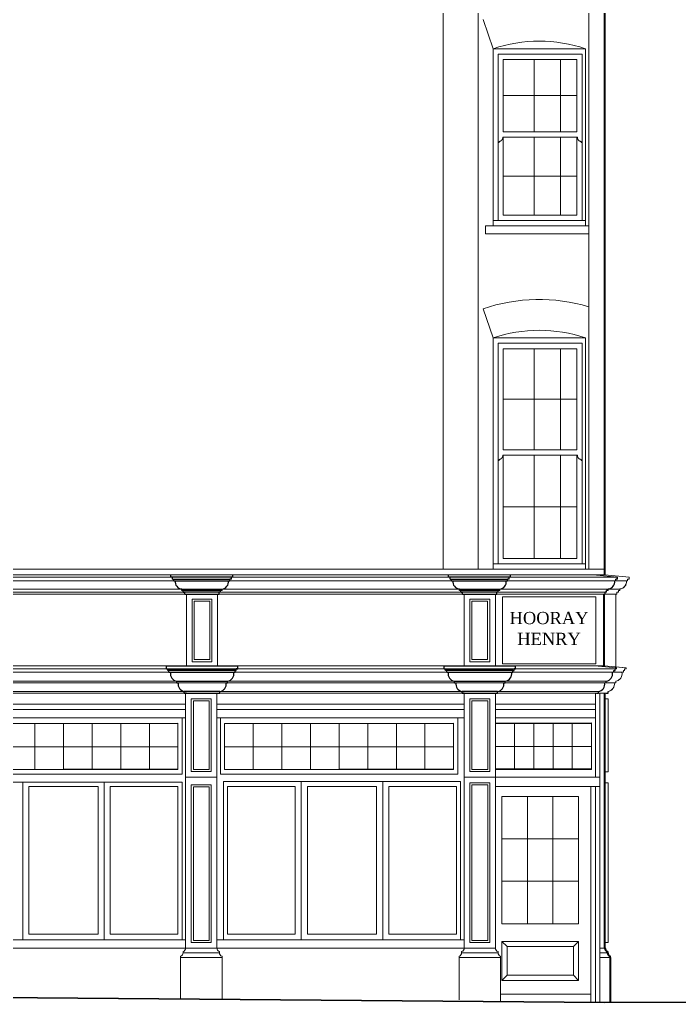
# Model space of a CAD drawing. Header units: millimetres. Extents: x -159872 to 386485, y -250577 to 158966.
# Drawn here: x 279006 to 285432, y 58651 to 68218 of the extents above; entities that cross this region are included whole.
import ezdxf

# ---------------------------------------------------------------- set-up
doc = ezdxf.new("R2010")
doc.units = ezdxf.units.MM
doc.layers.get('0').update_dxf_attribs({"lineweight": 25})
for name, color, linetype, lineweight in [('LDS-details', 4, 'Continuous', 25), ('LDS-elevation', 7, 'Continuous', 9), ('LDS-equipment-kitchen equipment', 3, 'Continuous', 13), ('LDS-ground line', 1, 'Continuous', 35), ('LDS-hatch', 253, 'Continuous', 9), ('LDS-struct-extg-doors windows', 7, 'Continuous', 9), ('LDS-struct-extg-walls', 1, 'Continuous', 40), ('LDS-title-title block', 7, 'Continuous', 18)]:
    doc.layers.add(name, color=color, linetype=linetype, lineweight=lineweight)
doc.styles.add('Times New Roman Bold', font='Times New Roman.ttf')

msp = doc.modelspace()

# ---------------------------------------------------------------- linework, layer by layer
at = {"color": 7}
for p, q in [((280478.91858, 62790.38203), (280478.91858, 62814.15601)), ((281083.4916, 62790.38203), (281083.4916, 62814.15601)), ((283184.03454, 62790.38203), (283184.03454, 62814.15601)), ((283788.60756, 62790.38203), (283788.60756, 62814.15601))]:
    msp.add_line(p, q, dxfattribs=at)
at = {"layer": 'LDS-details', "color": 7}
for p, q in [((281083.4916, 62790.38203), (280478.91858, 62790.38203)), ((280493.98147, 62770.10607), (280493.98147, 62790.32471)), ((280493.98147, 62770.10607), (280508.88622, 62770.10607)), ((280508.88622, 62755.10607), (280508.88622, 62770.10607)), ((280508.88622, 62770.10607), (281053.52396, 62770.10607)), ((281053.52396, 62755.10607), (281053.52396, 62770.10607)), ((281068.42871, 62770.10607), (281053.52396, 62770.10607)), ((281068.42871, 62770.10607), (281068.42871, 62790.32471)), ((283788.60756, 62790.38203), (283184.03454, 62790.38203)), ((283199.09742, 62770.10607), (283199.09742, 62790.32471)), ((283199.09742, 62770.10607), (283214.00218, 62770.10607)), ((283214.00218, 62755.10607), (283214.00218, 62770.10607)), ((283214.00218, 62770.10607), (283758.63992, 62770.10607)), ((283758.63992, 62755.10607), (283758.63992, 62770.10607)), ((283773.54467, 62770.10607), (283758.63992, 62770.10607)), ((283773.54467, 62770.10607), (283773.54467, 62790.32471)), ((284813.26301, 62755.10607), (284813.26301, 62770.10607)), ((284828.16777, 62770.10607), (284813.26301, 62770.10607)), ((284828.16777, 62770.10607), (284828.16777, 62790.38203)), ((280508.88622, 62755.10607), (281053.52396, 62755.10607)), ((280584.32484, 62660.44865), (280584.32484, 62675.22188)), ((280584.32484, 62675.22188), (280978.08534, 62675.22188)), ((280585.15723, 62662.87354), (280585.15724, 62662.87355)), ((280977.25295, 62662.87354), (280977.25295, 62662.87355)), ((280978.08534, 62660.44865), (280978.08534, 62675.22188)), ((283214.00218, 62755.10607), (283758.63992, 62755.10607)), ((283289.4408, 62660.44865), (283289.4408, 62675.22188)), ((283289.4408, 62675.22188), (283683.2013, 62675.22188)), ((283290.27319, 62662.87354), (283290.2732, 62662.87355)), ((283682.36891, 62662.87354), (283682.36891, 62662.87355)), ((283683.2013, 62660.44865), (283683.2013, 62675.22188)), ((284736.992, 62662.87354), (284736.99201, 62662.87355)), ((284737.82439, 62660.44865), (284737.82439, 62675.22188)), ((280978.08534, 62660.44865), (280584.32484, 62660.44865)), ((280584.32484, 62660.44865), (280584.32485, 62660.44865)), ((280584.32484, 62660.44865), (280584.32485, 62660.44865)), ((280598.92649, 62645.27191), (280598.92649, 62660.44865)), ((280963.48369, 62645.27191), (280598.92649, 62645.27191)), ((280598.92649, 62645.27191), (280598.9265, 62645.27191)), ((280598.92649, 62645.27191), (280598.9265, 62645.27191)), ((280599.97595, 62645.09517), (280613.34172, 62645.09517)), ((280613.34172, 62625.27191), (280613.34172, 62645.09517)), ((280613.34172, 62625.27191), (280949.06846, 62625.27191)), ((280962.43423, 62645.09517), (280949.06846, 62645.09517)), ((280949.06846, 62625.27191), (280949.06846, 62645.09517)), ((280963.48369, 62645.27191), (280963.48369, 62660.44865)), ((280963.48369, 62645.27191), (280963.4837, 62645.27191)), ((280963.48369, 62645.27191), (280963.4837, 62645.27191)), ((280978.08534, 62660.44865), (280978.08535, 62660.44865)), ((280978.08534, 62660.44865), (280978.08535, 62660.44865)), ((283683.2013, 62660.44865), (283289.4408, 62660.44865)), ((283289.4408, 62660.44865), (283289.4408, 62660.44865)), ((283289.4408, 62660.44865), (283289.4408, 62660.44865)), ((283304.04245, 62645.27191), (283304.04245, 62660.44865)), ((283668.59965, 62645.27191), (283304.04245, 62645.27191)), ((283304.04245, 62645.27191), (283304.04245, 62645.27191)), ((283304.04245, 62645.27191), (283304.04245, 62645.27191)), ((283305.09191, 62645.09517), (283318.45768, 62645.09517)), ((283318.45768, 62625.27191), (283318.45768, 62645.09517)), ((283318.45768, 62625.27191), (283654.18442, 62625.27191)), ((283667.55019, 62645.09517), (283654.18442, 62645.09517)), ((283654.18442, 62625.27191), (283654.18442, 62645.09517)), ((283668.59965, 62645.27191), (283668.59965, 62660.44865)), ((283668.59965, 62645.27191), (283668.59965, 62645.27191)), ((283668.59965, 62645.27191), (283668.59965, 62645.27191)), ((283683.2013, 62660.44865), (283683.2013, 62660.44865)), ((283683.2013, 62660.44865), (283683.2013, 62660.44865)), ((284722.17329, 62645.09517), (284708.80751, 62645.09517)), ((284708.80751, 62625.27191), (284708.80751, 62645.09517)), ((284723.22274, 62645.27191), (284723.22274, 62660.44865)), ((284737.82439, 62660.44865), (284723.22274, 62660.44865)), ((284723.22274, 62645.27191), (284723.22275, 62645.27191)), ((284723.22274, 62645.27191), (284723.22275, 62645.27191)), ((284737.82439, 62660.44865), (284737.8244, 62660.44865)), ((284737.82439, 62660.44865), (284737.8244, 62660.44865)), ((280435.11113, 61926.39825), (281131.29905, 61926.39825)), ((280435.11113, 61899.51499), (280435.11113, 61926.39825)), ((280435.11113, 61899.51499), (281131.29905, 61899.51499)), ((280435.11113, 61899.51499), (280450.01588, 61899.51499)), ((280450.01588, 61881.88106), (280450.01588, 61899.51499)), ((281116.3943, 61881.88106), (281116.3943, 61899.51499)), ((281131.29905, 61899.51499), (281116.3943, 61899.51499)), ((281131.29905, 61899.51499), (281116.3943, 61899.51499)), ((281131.29905, 61899.51499), (281131.29905, 61926.39825)), ((283140.22709, 61926.39825), (283836.41501, 61926.39825)), ((283140.22709, 61899.51499), (283140.22709, 61926.39825)), ((283140.22709, 61899.51499), (283836.41501, 61899.51499)), ((283140.22709, 61899.51499), (283155.13184, 61899.51499)), ((283155.13184, 61881.88106), (283155.13184, 61899.51499)), ((283821.51026, 61881.88106), (283821.51026, 61899.51499)), ((283836.41501, 61899.51499), (283821.51026, 61899.51499)), ((283836.41501, 61899.51499), (283821.51026, 61899.51499)), ((283836.41501, 61899.51499), (283836.41501, 61926.39825)), ((284805.31275, 61881.88106), (284805.31275, 61899.51499)), ((284820.2175, 61899.51499), (284805.31275, 61899.51499)), ((284820.2175, 61899.51499), (284820.2175, 61908.91725)), ((280460.44717, 61881.88106), (280450.01588, 61881.88106)), ((280460.44717, 61864.66723), (280460.44717, 61881.88106)), ((281105.96302, 61881.88106), (280460.44717, 61881.88106)), ((280460.44717, 61864.66723), (281105.96302, 61864.66723)), ((281105.96302, 61864.66723), (281105.96302, 61881.88106)), ((281105.96302, 61881.88106), (281116.3943, 61881.88106)), ((283165.56312, 61881.88106), (283155.13184, 61881.88106)), ((283165.56312, 61864.66723), (283165.56312, 61881.88106)), ((283811.07897, 61881.88106), (283165.56312, 61881.88106)), ((283165.56312, 61864.66723), (283811.07897, 61864.66723)), ((283811.07897, 61864.66723), (283811.07897, 61881.88106)), ((283811.07897, 61881.88106), (283821.51026, 61881.88106)), ((284794.88146, 61864.66723), (284794.88146, 61881.88106)), ((284794.88146, 61881.88106), (284805.31275, 61881.88106)), ((280534.48115, 61777.78304), (281030.5244, 61777.78304)), ((280535.88578, 61762.78304), (280535.88578, 61777.78304)), ((280535.88578, 61762.78304), (280535.88579, 61762.78304)), ((280535.88578, 61762.78304), (280535.88579, 61762.78304)), ((280535.88578, 61762.78304), (280550.97499, 61762.78304)), ((281017.15863, 61762.78304), (281030.5244, 61762.78304)), ((281030.5244, 61762.78304), (281030.5244, 61777.78304)), ((281030.5244, 61762.78304), (281030.5244, 61762.78304)), ((281030.5244, 61762.78304), (281030.5244, 61762.78304)), ((283239.59711, 61777.78304), (283735.64036, 61777.78304)), ((283241.00174, 61762.78304), (283241.00174, 61777.78304)), ((283241.00174, 61762.78304), (283241.00175, 61762.78304)), ((283241.00174, 61762.78304), (283241.00175, 61762.78304)), ((283241.00174, 61762.78304), (283256.09095, 61762.78304)), ((283722.27458, 61762.78304), (283735.64036, 61762.78304)), ((283735.64036, 61762.78304), (283735.64036, 61777.78304)), ((283735.64036, 61762.78304), (283735.64036, 61762.78304)), ((283735.64036, 61762.78304), (283735.64036, 61762.78304)), ((284719.44284, 61762.78304), (284719.44284, 61777.78304)), ((284719.44284, 61762.78304), (284719.44285, 61762.78304)), ((284719.44284, 61762.78304), (284719.44285, 61762.78304)), ((280566.62765, 61692.50048), (280566.62765, 61692.50048)), ((280609.78542, 61662.36104), (280609.78542, 61677.36104)), ((280956.32166, 61677.36104), (280609.78542, 61677.36104)), ((280609.78542, 61662.36104), (280956.62476, 61662.36104)), ((280630.07136, 61662.36104), (280611.68314, 61662.36104)), ((280956.62476, 61662.36104), (280956.62476, 61677.36104)), ((280999.78254, 61692.50048), (280999.78254, 61692.50048)), ((283271.7436, 61692.50048), (283271.74361, 61692.50048)), ((283314.90138, 61662.36104), (283314.90138, 61677.36104)), ((283661.43762, 61677.36104), (283314.90138, 61677.36104)), ((283314.90138, 61662.36104), (283661.74072, 61662.36104)), ((283335.18732, 61662.36104), (283316.79909, 61662.36104)), ((283661.74072, 61662.36104), (283661.74072, 61677.36104)), ((283704.89849, 61692.50048), (283704.8985, 61692.50048)), ((284625.25726, 61662.36104), (284643.64549, 61662.36104)), ((284645.54321, 61662.36104), (284645.54321, 61677.36104)), ((284688.70098, 61692.50048), (284688.70099, 61692.50048)), ((284718.6664, 61662.36104), (284737.05462, 61662.36104)), ((284738.95234, 61662.36104), (284738.95234, 61677.36104))]:
    msp.add_line(p, q, dxfattribs=at)
for centre, radius, start, end in [((280590.64957, 62745.79562), 70.57871, 172.419683972, 265.35578731), ((280970.18739, 62745.18939), 70.53762, 275.117067321, 8.081822491), ((283295.76553, 62745.79562), 70.57871, 172.419683972, 265.35578731), ((283675.30334, 62745.18939), 70.53762, 275.117067321, 8.081822491), ((284731.49967, 62745.79562), 70.57871, 274.644212685, 7.580316028), ((280549.33507, 61851.2974), 75, 169.73131448, 259.731314479), ((281018.73666, 61851.64362), 75, 279.999999999, 9.999999999), ((283254.45103, 61851.2974), 75, 169.73131448, 259.731314479), ((283723.85262, 61851.64362), 75, 279.999999999, 9.999999999), ((284705.99356, 61851.2974), 75, 280.268685521, 10.26868552), ((280623.36208, 61749.66374), 73.56634, 169.72733108, 260.648644312), ((280944.71047, 61750.00529), 73.56634, 279.081130264, 10.002443498), ((283328.47803, 61749.66374), 73.56634, 169.72733108, 260.648644312), ((283649.82643, 61750.00529), 73.56634, 279.081130264, 10.002443498), ((284631.96655, 61749.66374), 73.56634, 279.351355688, 10.27266892)]:
    msp.add_arc(centre, radius, start, end, dxfattribs=at)
at = {"layer": 'LDS-elevation', "lineweight": 18, "flags": 128}
msp.add_lwpolyline([(277655.73396, 58707.62589), (279962.57881, 58689.24416), (281787.66347, 58674.70127), (284757.0486, 58651.45388), (284757.0486, 59101.07147), (284739.02137, 59113.07415), (284732.0486, 59133.57844), (284732.0486, 59146.07147), (284714.02137, 59158.07415), (284707.0486, 59178.57844), (284705.13227, 59178.57844), (284705.13227, 59233.57844), (284738.29505, 59233.57844), (284738.29505, 60788.56268), (284705.13227, 60788.56268), (284705.13227, 60896.72153), (284738.29505, 60896.72153), (284738.29505, 61607.36104), (284705.13227, 61607.36104), (284705.13227, 61662.36104), (284738.95234, 61662.36104), (284738.95234, 61677.36104), (284764.03351, 61687.07318), (284785.49893, 61707.27033), (284797.02758, 61732.99006), (284798.93008, 61748.3385), (284797.76277, 61762.78304), (284812.85198, 61762.78304), (284812.77252, 61777.4987), (284836.13146, 61785.90629), (284861.04015, 61808.56774), (284872.38399, 61834.01359), (284876.25729, 61850.36869), (284873.20139, 61864.66723), (284888.29059, 61864.66723), (284888.29059, 61881.88106), (284898.72188, 61881.88106), (284898.72188, 61899.51499), (284913.62663, 61899.51499), (284913.62663, 61908.91725), (284814.2766, 61917.02653), (284814.2766, 62625.27191), (284823.6242, 62625.04514), (284823.6242, 62645.09517), (284838.03943, 62645.27191), (284838.03943, 62660.44865), (284852.64108, 62660.22188), (284852.64108, 62675.22188), (284880.61579, 62684.11174), (284901.25323, 62701.48656), (284912.15756, 62720.37342), (284916.52524, 62738.58), (284916.27826, 62755.10607), (284928.0797, 62755.10607), (284928.0797, 62770.10607), (284942.98445, 62770.10607), (284942.98445, 62790.38203), (284705.13227, 62814.15601), (284705.13227, 62869.15601), (275443.58924, 62869.15601)], dxfattribs=at)
at = {"layer": 'LDS-elevation', "color": 7, "lineweight": 18, "flags": 128}
for points in [[(283708.1942, 62598.70591), (284617.46051, 62598.70591), (284617.46051, 61947.77334), (283708.1942, 61947.77334)], [(283703.46286, 60654.49406), (284449.73983, 60654.49406), (284449.73983, 59416.96645), (283703.46286, 59416.96645)]]:
    msp.add_lwpolyline(points, close=True, dxfattribs=at)
at = {"layer": 'LDS-elevation', "lineweight": 18, "flags": 128}
for points in [[(280548.25376, 60923.09877), (278317.13537, 60917.69819), (278316.05477, 61364.12396), (280547.17316, 61369.52454)], [(283233.11939, 60923.09877), (281002.001, 60917.69819), (281000.92039, 61364.12396), (283232.03878, 61369.52454)], [(284576.26179, 60926.34994), (283640.98222, 60924.08603), (283639.90162, 61370.5118), (284575.18119, 61372.77571)], [(279095.79893, 60754.30042), (279769.4656, 60754.30042), (279769.4656, 59313.57844), (279095.79893, 59313.57844)], [(279889.06377, 60754.30042), (280547.73043, 60754.30042), (280547.73043, 59313.57844), (279889.06377, 59313.57844)], [(281030.58915, 60754.30042), (281689.25582, 60754.30042), (281689.25582, 59313.57844), (281030.58915, 59313.57844)], [(281808.85399, 60754.30042), (282482.52065, 60754.30042), (282482.52065, 59313.57844), (281808.85399, 59313.57844)], [(282602.52065, 60754.30042), (283262.58915, 60754.30042), (283262.58915, 59313.57844), (282602.52065, 59313.57844)]]:
    msp.add_lwpolyline(points, close=True, dxfattribs=at)
at = {"layer": 'LDS-equipment-kitchen equipment', "color": 7}
for p, q in [((283617.14222, 67934.17442), (283519.83458, 68217.95465)), ((283617.14222, 65119.15958), (283519.83458, 65402.93981))]:
    msp.add_line(p, q, dxfattribs=at)
for centre, radius, start, end in [((284067.12166, 66621.78117), 1387.39235, 71.073368335, 108.925270876), ((284067.13205, 63806.65472), 1687.50129, 73.36808494, 108.924635517), ((284067.12166, 63806.76633), 1387.39235, 71.073368335, 108.925270876)]:
    msp.add_arc(centre, radius, start, end, dxfattribs=at)
at = {"layer": 'LDS-ground line', "color": 7}
for p, q in [((277022.13205, 58712.67465), (284705.13227, 58651.45388)), ((284705.13227, 58651.45388), (296564.46486, 58655.03212))]:
    msp.add_line(p, q, dxfattribs=at)
at = {"layer": 'LDS-hatch', "color": 7}
for p, q in [((276061.41942, 62814.15601), (283259.8082, 62814.15601)), ((276061.41942, 62814.15601), (284705.75599, 62814.15601)), ((278390.28505, 62790.38203), (284828.16777, 62790.38203)), ((284942.98445, 62790.38203), (284705.75599, 62814.15601)), ((284928.0797, 62755.10607), (284928.0797, 62770.10607)), ((284942.98445, 62770.10607), (284928.0797, 62770.10607)), ((284942.98445, 62770.10607), (284942.98445, 62790.38203)), ((275956.01317, 62675.22188), (283289.4408, 62675.22188)), ((276017.95227, 62755.10607), (283214.00218, 62755.10607)), ((284928.0797, 62755.10607), (283279.91728, 62755.10607)), ((284852.64108, 62675.22188), (283311.49006, 62675.22188)), ((284851.80869, 62662.87354), (284851.80869, 62662.87355)), ((284852.64108, 62660.22188), (284852.64108, 62675.22188)), ((275926.99629, 62625.27191), (283318.45768, 62625.27191)), ((278270.27714, 62645.27191), (284708.80751, 62644.69292)), ((284823.6242, 62625.27191), (283318.45768, 62625.27191)), ((284836.98997, 62645.09517), (284823.6242, 62645.09517)), ((284823.6242, 62625.04514), (284823.6242, 62645.09517)), ((284838.03943, 62645.27191), (284838.03943, 62660.44865)), ((284852.64108, 62660.44865), (284838.03943, 62660.44865)), ((284838.03943, 62645.27191), (284838.03943, 62645.27191)), ((284838.03943, 62645.27191), (284838.03943, 62645.27191)), ((284852.64108, 62660.44865), (284852.64108, 62660.44865)), ((284852.64108, 62660.44865), (284852.64108, 62660.44865)), ((278438.0925, 61926.39825), (280460.44717, 61926.39825)), ((278438.0925, 61899.51499), (284805.31275, 61899.51499)), ((281131.29905, 61926.39825), (283140.22709, 61926.39825)), ((283836.41501, 61926.39825), (284699.45992, 61926.39825)), ((284913.62663, 61908.91725), (284699.45992, 61926.39825)), ((284898.72188, 61881.88106), (284898.72188, 61899.51499)), ((284913.62663, 61899.51499), (284898.72188, 61899.51499)), ((284913.62663, 61899.51499), (284913.62663, 61908.91725)), ((276070.52507, 61864.66723), (283165.56312, 61864.66723)), ((283811.07897, 61864.66723), (284888.29059, 61864.66723)), ((284888.29059, 61864.66723), (284888.29059, 61881.88106)), ((284888.29059, 61881.88106), (284898.72188, 61881.88106)), ((276008.45222, 61762.80901), (284812.85197, 61762.80901)), ((278338.55372, 61777.78304), (284719.44284, 61776.79327)), ((284812.85197, 61762.78304), (284812.85197, 61777.78304)), ((284812.85197, 61762.78304), (284812.85198, 61762.78304)), ((284812.85197, 61762.78304), (284812.85198, 61762.78304)), ((275934.55259, 61662.36104), (280639.41229, 61662.36104)), ((278263.41821, 61677.36104), (284645.54321, 61676.44096)), ((284738.95234, 61662.36104), (280938.90729, 61662.36104)), ((284782.11011, 61692.50048), (284782.11012, 61692.50048)), ((278242.13227, 61553.9559), (280622.73043, 61553.9559)), ((280926.99789, 61553.9559), (283336.18732, 61553.9559)), ((283640.45478, 61553.9559), (284615.73983, 61553.9559)), ((278242.13227, 61502.94151), (280622.73043, 61502.94151)), ((280926.99789, 61502.94151), (283336.18732, 61502.94151)), ((283640.45478, 61502.94151), (284615.73983, 61502.94151)), ((283703.46286, 59244.32133), (284449.73983, 59244.32133)), ((283753.46286, 59194.32133), (283703.46286, 59244.32133)), ((284399.73983, 59194.32133), (284449.73983, 59244.32133)), ((284449.73983, 58864.68008), (284449.73983, 59244.32133)), ((283753.46286, 58914.68008), (283703.46286, 58864.68008)), ((283703.46286, 58864.68008), (284449.73983, 58864.68008)), ((284399.73983, 58914.68008), (284449.73983, 58864.68008))]:
    msp.add_line(p, q, dxfattribs=at)
at = {"layer": 'LDS-hatch', "color": 7, "flags": 128}
for points in [[(280879.33882, 61967.9651), (280685.07136, 61967.9651), (280685.07136, 62576.19321), (280879.33882, 62576.19321)], [(283584.45478, 61967.9651), (283390.18732, 61967.9651), (283390.18732, 62576.19321), (283584.45478, 62576.19321)], [(280859.33882, 61987.9651), (280705.07136, 61987.9651), (280705.07136, 62556.19321), (280859.33882, 62556.19321)], [(283564.45478, 61987.9651), (283410.18732, 61987.9651), (283410.18732, 62556.19321), (283564.45478, 62556.19321)], [(280677.73043, 61607.36104), (280871.99789, 61607.36104), (280871.99789, 60898.56268), (280677.73043, 60898.56268)], [(280697.73043, 61587.36104), (280851.99789, 61587.36104), (280851.99789, 60918.56268), (280697.73043, 60918.56268)], [(283391.18732, 61607.36104), (283585.45478, 61607.36104), (283585.45478, 60898.56268), (283391.18732, 60898.56268)], [(283411.18732, 61587.36104), (283565.45478, 61587.36104), (283565.45478, 60918.56268), (283411.18732, 60918.56268)], [(280871.99789, 59233.57844), (280677.73043, 59233.57844), (280677.73043, 60768.70708), (280871.99789, 60768.70708)], [(280851.99789, 59253.57844), (280697.73043, 59253.57844), (280697.73043, 60748.70708), (280851.99789, 60748.70708)], [(283585.45478, 59233.57844), (283391.18732, 59233.57844), (283391.18732, 60788.56268), (283585.45478, 60788.56268)], [(283565.45478, 59253.57844), (283411.18732, 59253.57844), (283411.18732, 60768.56268), (283565.45478, 60768.56268)], [(284449.73983, 59244.32133), (283703.46286, 59244.32133), (283703.46286, 58864.68008), (284449.73983, 58864.68008)], [(284399.73983, 59194.32133), (283753.46286, 59194.32133), (283753.46286, 58914.68008), (284399.73983, 58914.68008)]]:
    msp.add_lwpolyline(points, close=True, dxfattribs=at)
at = {"layer": 'LDS-hatch', "color": 7}
for centre, radius, start, end in [((284846.31635, 62745.79562), 70.57871, 274.644212685, 7.580316028), ((284799.40269, 61851.2974), 75, 280.268685521, 10.26868552), ((284725.37568, 61749.66374), 73.56634, 279.351355688, 10.27266892)]:
    msp.add_arc(centre, radius, start, end, dxfattribs=at)
at = {"layer": 'LDS-struct-extg-doors windows', "color": 7}
for p, q in [((283132.13227, 62869.15601), (283132.13227, 69031.22505)), ((283472.13227, 62869.15601), (283472.13227, 69031.22505)), ((284550.13227, 66094.15958), (284550.13227, 68881.22505)), ((283617.13161, 67934.21771), (283617.1305, 66209.21771)), ((283617.13161, 67934.20346), (283617.1305, 66209.21771)), ((283617.13161, 67934.20346), (283617.1305, 66209.21771)), ((284517.13204, 67934.21771), (283617.13161, 67934.21771)), ((284517.13204, 67934.21059), (283617.13161, 67934.20346)), ((284517.13204, 67934.21059), (283617.13161, 67934.20346)), ((284517.13204, 67934.21771), (284517.13093, 66209.21771)), ((284517.13093, 66209.22484), (284517.13204, 67934.21059)), ((284517.13204, 67934.21059), (284517.13093, 66209.22484)), ((283667.13161, 67882.02996), (283667.1305, 66261.39121)), ((283667.13161, 67882.02996), (284484.32468, 67882.03709)), ((283717.13161, 67829.85646), (284434.32468, 67829.86359)), ((283717.13161, 67829.85646), (283717.13183, 67126.42539)), ((284016.96647, 67829.86359), (284016.96669, 67126.43251)), ((284275.53784, 67829.86359), (284275.53806, 67126.43251)), ((284434.32468, 67829.86359), (284434.3249, 67126.43251)), ((284484.32468, 67882.03709), (284484.32357, 66261.39834)), ((283717.13172, 67478.14093), (284434.32479, 67478.14805)), ((283712.13183, 67074.25189), (284439.3249, 67074.25901)), ((283712.13183, 67074.25189), (283712.13183, 67069.03454)), ((283717.13183, 67074.25189), (283717.1305, 66313.56471)), ((283717.13183, 67126.42539), (284434.3249, 67126.43251)), ((284016.96669, 67074.25189), (284016.96536, 66313.56471)), ((284275.53806, 67074.25189), (284275.53673, 66313.56471)), ((284434.3249, 67074.25901), (284434.32357, 66313.57184)), ((284439.3249, 67074.25901), (284439.3249, 67069.04166)), ((283667.13183, 67022.07839), (283677.13183, 67022.07839)), ((283677.13183, 67032.51309), (283677.13183, 67022.07839)), ((284474.3249, 67032.52021), (284474.3249, 67022.08551)), ((284484.3249, 67022.08551), (284474.3249, 67022.08551)), ((283717.13097, 66693.9083), (284434.32404, 66693.91543)), ((283717.1305, 66313.56471), (284434.32357, 66313.57184)), ((283542.1305, 66209.21771), (283542.1305, 66134.21771)), ((284550.13227, 66209.21771), (283542.1305, 66209.21771)), ((283617.1305, 66261.39121), (284517.13093, 66261.39834)), ((283617.1305, 66209.21771), (284517.13093, 66209.22484)), ((283617.1305, 66209.21771), (284517.13093, 66209.22484)), ((284550.13227, 66209.21771), (284550.13227, 66134.21771)), ((284550.13227, 66134.21771), (283542.1305, 66134.21771)), ((284550.13227, 62869.15601), (284550.13227, 66134.21771)), ((283617.13183, 65119.15601), (283617.13183, 62869.15601)), ((284517.13227, 65119.15601), (283617.13183, 65119.15601)), ((284517.13227, 65119.14889), (283617.13183, 65119.14176)), ((284517.13227, 65119.14889), (283617.13183, 65119.14176)), ((283617.13183, 65119.14176), (283617.13183, 62869.15601)), ((283617.13183, 65119.14176), (283617.13183, 62869.15601)), ((283667.13183, 65066.96826), (284484.3249, 65066.97539)), ((283667.13183, 65066.96826), (283667.13183, 62921.32951)), ((284484.3249, 65066.97539), (284484.3249, 62921.33664)), ((284517.13227, 65119.15601), (284517.13227, 62869.15601)), ((284517.13227, 62869.16314), (284517.13227, 65119.14889)), ((284517.13227, 65119.14889), (284517.13227, 62869.16314)), ((283717.13183, 65014.79476), (284434.3249, 65014.80189)), ((283717.13183, 65014.79476), (283717.13183, 64030.89502)), ((284016.96669, 65014.80189), (284016.96669, 64030.90214)), ((284275.53806, 65014.80189), (284275.53806, 64030.90214)), ((284434.3249, 65014.80189), (284434.3249, 64030.90214)), ((283717.13183, 64522.84489), (284434.3249, 64522.85202)), ((283717.13183, 64030.89502), (284434.3249, 64030.90214)), ((283667.13183, 63926.54802), (283677.13183, 63926.54802)), ((283677.13183, 63936.98272), (283677.13183, 63926.54802)), ((283712.13183, 63978.72152), (284439.3249, 63978.72864)), ((283712.13183, 63978.72152), (283712.13183, 63973.50417)), ((283717.13183, 63978.72152), (283717.13183, 62973.50301)), ((284016.96669, 63978.72152), (284016.96669, 62973.50301)), ((284275.53806, 63978.72152), (284275.53806, 62973.50301)), ((284434.3249, 63978.72864), (284434.3249, 62973.51014)), ((284439.3249, 63978.72864), (284439.3249, 63973.51129)), ((284474.3249, 63936.98984), (284474.3249, 63926.55514)), ((284484.3249, 63926.55514), (284474.3249, 63926.55514)), ((283717.13183, 63476.11227), (284434.3249, 63476.11939)), ((283717.13183, 62973.50301), (284434.3249, 62973.51014)), ((275443.58924, 62869.15601), (284705.13227, 62869.15601)), ((283617.13183, 62921.32951), (284517.13227, 62921.33664)), ((283617.13183, 62869.15601), (284517.13227, 62869.16314)), ((283617.13183, 62869.15601), (284517.13227, 62869.16314)), ((283619.44307, 62869.15601), (284705.13227, 62869.15601)), ((283619.44307, 62869.15601), (284555.87651, 62869.15601)), ((284705.13227, 62814.15601), (284705.13227, 62946.48128)), ((280478.91858, 62814.15601), (281083.4916, 62814.15601)), ((283184.03454, 62814.15601), (283788.60756, 62814.15601)), ((284828.16777, 62790.38203), (284590.9393, 62814.15601)), ((280630.07136, 61926.39825), (280630.07136, 62625.27191)), ((280934.33882, 61926.39825), (280934.33882, 62625.27191)), ((283335.18732, 61926.39825), (283335.18732, 62625.27191)), ((283639.45478, 61926.39825), (283639.45478, 62625.27191)), ((284814.2766, 61917.02653), (284814.2766, 62625.27191)), ((284820.2175, 61908.91725), (284606.05078, 61926.39825)), ((280622.73043, 59178.57844), (280622.73043, 61662.36104)), ((280926.99789, 59178.57844), (280926.99789, 61662.36104)), ((283336.18732, 59178.57844), (283336.18732, 61662.36104)), ((283640.45478, 59178.57844), (283640.45478, 61662.36104)), ((284615.73983, 60843.56268), (284615.73983, 61662.36104)), ((284655.73983, 58652.32726), (284655.73983, 61662.36104)), ((284705.13227, 61431.56041), (284705.13227, 61662.36104)), ((284705.13227, 61607.36104), (284738.29505, 61607.36104)), ((284738.29505, 61607.36104), (284738.29505, 60896.72153)), ((280622.73043, 61420.88016), (278242.13227, 61420.88016)), ((278277.13227, 61420.88016), (280587.73043, 61420.88016)), ((280587.73043, 60872.1484), (280587.73043, 61420.88016)), ((283336.18732, 61420.88016), (280926.99789, 61420.88016)), ((280961.99789, 61420.88016), (283272.59606, 61420.88016)), ((280961.99789, 60872.1484), (280961.99789, 61420.88016)), ((283272.59606, 60872.1484), (283272.59606, 61420.88016)), ((283272.59606, 60872.1484), (283272.59606, 61420.88016)), ((284615.73983, 61420.88016), (283640.45478, 61420.88016)), ((278317.13227, 61366.82672), (280547.73043, 61366.82672)), ((279153.75727, 60922.1484), (279153.75727, 61366.82672)), ((279432.63227, 60922.1484), (279432.63227, 61366.82672)), ((279711.50727, 60922.1484), (279711.50727, 61366.82672)), ((279990.38227, 60922.1484), (279990.38227, 61366.82672)), ((280269.25727, 60922.1484), (280269.25727, 61366.82672)), ((280547.73043, 60917.1484), (280547.73043, 61366.82672)), ((281001.99789, 60917.1484), (281001.99789, 61366.82672)), ((281001.99789, 61366.82672), (283232.59606, 61366.82672)), ((281001.99789, 60917.1484), (281001.99789, 61366.82672)), ((281280.87289, 60922.1484), (281280.87289, 61366.82672)), ((281559.74789, 60922.1484), (281559.74789, 61366.82672)), ((281838.62289, 60922.1484), (281838.62289, 61366.82672)), ((282117.49789, 60922.1484), (282117.49789, 61366.82672)), ((282396.37289, 60922.1484), (282396.37289, 61366.82672)), ((282675.24789, 60922.1484), (282675.24789, 61366.82672)), ((282954.12289, 60922.1484), (282954.12289, 61366.82672)), ((283232.59606, 60917.1484), (283232.59606, 61366.82672)), ((283640.18732, 61366.82672), (284575.73983, 61366.82672)), ((283826.93983, 60917.1484), (283826.93983, 61366.82672)), ((284014.13983, 60917.1484), (284014.13983, 61366.82672)), ((284201.33983, 60917.1484), (284201.33983, 61366.82672)), ((284388.53983, 60917.1484), (284388.53983, 61366.82672)), ((284575.73983, 60917.1484), (284575.73983, 61366.82672)), ((278317.13227, 61139.30042), (280547.73043, 61139.30042)), ((281001.99789, 61139.30042), (283232.59606, 61139.30042)), ((284575.73983, 61141.98756), (283640.45478, 61141.98756)), ((278277.13227, 60872.1484), (280587.73043, 60872.1484)), ((278317.13227, 60917.1484), (280547.73043, 60917.1484)), ((280622.73043, 60843.56268), (280926.99789, 60843.56268)), ((280961.99789, 60872.1484), (283272.59606, 60872.1484)), ((281001.99789, 60917.1484), (283232.59606, 60917.1484)), ((283640.45478, 60843.56268), (283336.18732, 60843.56268)), ((283640.18732, 60917.1484), (284575.73983, 60917.1484)), ((283640.18732, 60843.56268), (284655.73983, 60843.56268)), ((284705.13227, 60896.72153), (284738.29505, 60896.72153)), ((278277.13227, 60794.30042), (280587.73043, 60794.30042)), ((279035.79893, 60794.30042), (279035.79893, 59258.57844)), ((279095.79893, 60754.30042), (279095.79893, 59313.57844)), ((279095.79893, 60754.30042), (279769.4656, 60754.30042)), ((279769.4656, 59313.57844), (279769.4656, 60754.30042)), ((279829.4656, 59258.57844), (279829.4656, 60794.30042)), ((279889.06377, 60754.30042), (279889.06377, 59313.57844)), ((280547.73043, 60754.30042), (279889.06377, 60754.30042)), ((280547.73043, 59313.57844), (280547.73043, 60754.30042)), ((280587.73043, 59258.57844), (280587.73043, 60794.30042)), ((280990.58915, 59258.57844), (280990.58915, 60802.1484)), ((283301.18732, 60802.1484), (280990.58915, 60802.1484)), ((281030.58915, 60754.30042), (281689.25582, 60754.30042)), ((281030.58915, 59313.57844), (281030.58915, 60754.30042)), ((281689.25582, 60754.30042), (281689.25582, 59313.57844)), ((281748.85399, 59258.57844), (281748.85399, 60802.1484)), ((282482.52065, 60754.30042), (281808.85399, 60754.30042)), ((281808.85399, 59313.57844), (281808.85399, 60754.30042)), ((282482.52065, 60754.30042), (282482.52065, 59313.57844)), ((282542.52065, 60802.1484), (282542.52065, 59258.57844)), ((282602.52065, 60754.30042), (282602.52065, 59313.57844)), ((283261.18732, 60754.30042), (282602.52065, 60754.30042)), ((283261.18732, 59313.57844), (283261.18732, 60754.30042)), ((283301.18732, 59258.57844), (283301.18732, 60802.1484)), ((283640.45478, 60754.30042), (284656.00728, 60754.30042)), ((284569.73983, 58653.84795), (284569.73983, 60754.30042)), ((284615.73983, 58653.03456), (284616.00728, 60754.30042)), ((284705.13227, 60788.56268), (284738.29505, 60788.56268)), ((284738.29505, 60788.56268), (284738.29505, 59233.57844)), ((283703.46286, 59416.96645), (283703.46286, 60654.49406)), ((283703.46286, 60654.49406), (284449.73983, 60654.49406)), ((283703.46286, 60654.49406), (284449.73983, 60654.49406)), ((283952.40649, 59416.96645), (283952.40649, 60654.49406)), ((284201.07316, 59416.96645), (284201.07316, 60654.49406)), ((284449.73983, 59416.96645), (284449.73983, 60654.49406)), ((283703.46286, 60242.29978), (284449.73983, 60242.29978)), ((283703.46286, 59829.63312), (284449.73983, 59829.63312)), ((283703.46286, 59416.96645), (284449.73983, 59416.96645)), ((279095.79893, 59313.57844), (279769.4656, 59313.57844)), ((280547.73043, 59313.57844), (279889.06377, 59313.57844)), ((281030.58915, 59313.57844), (281689.25582, 59313.57844)), ((282482.52065, 59313.57844), (281808.85399, 59313.57844)), ((283261.18732, 59313.57844), (282602.52065, 59313.57844)), ((278242.13227, 59258.57844), (280622.73043, 59258.57844)), ((283336.18732, 59258.57844), (280926.99789, 59258.57844)), ((283703.46286, 58864.68008), (283703.46286, 59244.32133)), ((284705.13227, 59233.57844), (284738.29505, 59233.57844)), ((278242.13227, 59178.57844), (280622.73043, 59178.57844)), ((280597.73043, 59146.07147), (280597.73043, 59133.57844)), ((280597.73043, 59133.57844), (280951.99789, 59133.57844)), ((280622.73043, 59178.57844), (280926.99789, 59178.57844)), ((283336.18732, 59178.57844), (280926.99789, 59178.57844)), ((280951.99789, 59146.07147), (280951.99789, 59133.57844)), ((283311.18732, 59146.07147), (283311.18732, 59133.57844)), ((283665.45478, 59133.57844), (283311.18732, 59133.57844)), ((283640.45478, 59178.57844), (283336.18732, 59178.57844)), ((283665.45478, 59146.07147), (283665.45478, 59133.57844)), ((284707.0486, 59178.57844), (284655.73983, 59178.57844)), ((284732.0486, 59133.57844), (284655.73983, 59133.57844)), ((280572.73043, 59087.6374), (280572.73043, 59101.07147)), ((280572.73043, 59087.6374), (280572.73043, 58684.38227)), ((280976.99789, 59087.6374), (280572.73043, 59087.6374)), ((280622.73043, 59087.6374), (280976.99789, 59087.6374)), ((280890.12377, 59087.6374), (280890.12377, 59087.63741)), ((280976.99789, 59101.07147), (280976.99789, 59087.6374)), ((280976.99789, 59087.6374), (280976.99789, 58681.16093)), ((283286.18732, 59101.07147), (283286.18732, 59087.6374)), ((283286.18732, 59087.6374), (283286.18732, 58676.54432)), ((283286.18732, 59087.6374), (283690.45478, 59087.6374)), ((283640.45478, 59087.6374), (283286.18732, 59087.6374)), ((283373.06144, 59087.6374), (283373.06145, 59087.63741)), ((283690.45478, 59087.6374), (283690.45478, 59101.07147)), ((283690.45478, 59087.6374), (283690.45478, 58659.53918)), ((284655.73983, 59087.6374), (284757.0486, 59087.6374)), ((284707.0486, 59087.6374), (284655.73983, 59087.6374)), ((284615.73983, 58776.45388), (284615.73983, 58776.45388)), ((283690.45478, 58730.83425), (284569.73983, 58730.83425)), ((284615.73983, 58690.83425), (284615.73983, 58690.83425))]:
    msp.add_line(p, q, dxfattribs=at)
at = {"layer": 'LDS-struct-extg-doors windows', "color": 7, "flags": 128}
for points in [[(280630.07136, 61926.39825), (280630.07136, 62625.27191), (280934.33882, 62625.27191), (280934.33882, 61926.39825)], [(283335.18732, 61926.39825), (283335.18732, 62625.27191), (283639.45478, 62625.27191), (283639.45478, 61926.39825)]]:
    msp.add_lwpolyline(points, dxfattribs=at)
msp.add_lwpolyline([(283336.18732, 61662.36104), (283640.45478, 61662.36104), (283640.45478, 60843.56268), (283336.18732, 60843.56268)], close=True, dxfattribs=at)
at = {"layer": 'LDS-struct-extg-doors windows', "color": 7}
for centre, start, end in [((280564.09637, 59133.57844), 284.87468854, 0), ((280589.09637, 59178.57844), 284.87468854, 0), ((280960.63195, 59178.57844), 180, 255.125311453), ((280985.63195, 59133.57844), 180, 255.125311453), ((283277.55326, 59133.57844), 284.874688547, 0), ((283302.55326, 59178.57844), 284.874688547, 0), ((283674.08884, 59178.57844), 180, 255.125311453), ((283699.08884, 59133.57844), 180, 255.125311453)]:
    msp.add_arc(centre, 33.63406, start, end, dxfattribs=at)
for points in [[(283677.13183, 67032.51309), (283689.5062, 67032.51309), (283712.13183, 67056.12225), (283712.13183, 67069.03454)], [(284439.3249, 67069.04166), (284439.3249, 67056.12938), (284461.95053, 67032.52021), (284474.3249, 67032.52021)], [(283677.13183, 63936.98272), (283689.5062, 63936.98272), (283712.13183, 63960.59189), (283712.13183, 63973.50417)], [(284439.3249, 63973.51129), (284439.3249, 63960.59901), (284461.95053, 63936.98984), (284474.3249, 63936.98984)]]:
    msp.add_open_spline(points, degree=2, dxfattribs=at)
at = {"layer": 'LDS-struct-extg-walls', "color": 7}
for p, q in [((284705.13227, 62814.15601), (284705.13227, 68881.22505)), ((284699.45992, 61926.39825), (284699.45992, 62625.27191)), ((284705.13227, 59178.57844), (284705.13227, 61662.36104)), ((284732.0486, 59146.07147), (284732.0486, 59133.57844)), ((284757.0486, 59087.6374), (284757.0486, 59101.07147)), ((284757.0486, 59087.6374), (284757.0486, 58651.45388))]:
    msp.add_line(p, q, dxfattribs=at)
for centre in [(284740.68266, 59178.57844), (284765.68266, 59133.57844)]:
    msp.add_arc(centre, 33.63406, 180, 255.125311453, dxfattribs=at)

# ---------------------------------------------------------------- texts
at = {"layer": 'LDS-title-title block', "color": 7, "insert": (284162.63025, 62452.48751), "char_height": 118.970631, "width": 1000, "attachment_point": 2, "line_spacing_factor": 1.025334, "style": 'Times New Roman Bold'}
msp.add_mtext('HOORAY\\PHENRY', dxfattribs=at)

doc.saveas('drawing.dxf')
